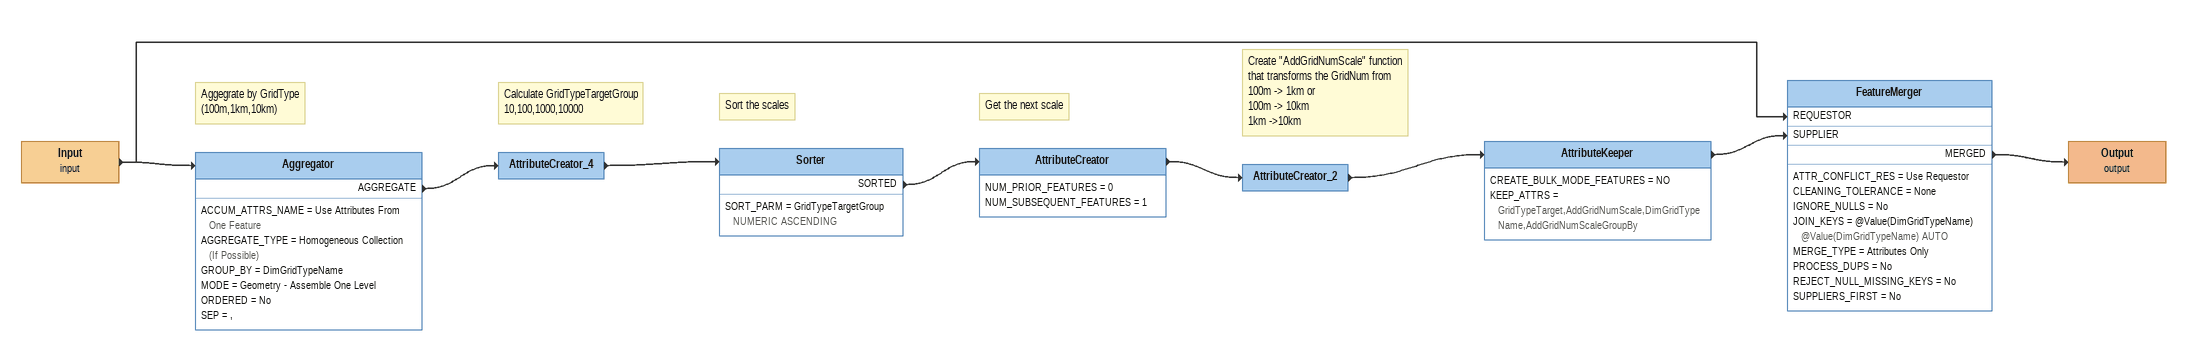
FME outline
Input (input)
    -> Aggregator
    -> FeatureMerger [REQUESTOR]
Note: Aggegrate by GridType / (100m,1km,10km)
Aggregator
    ACCUM_ATTRS_NAME = Use Attributes From One Feature
    AGGREGATE_TYPE = Homogeneous Collection (If Possible)
    GROUP_BY = DimGridTypeName
    MODE = Geometry - Assemble One Level
    ORDERED = No
    SEP = ,
    AGGREGATE -> AttributeCreator_4
Note: Calculate GridTypeTargetGroup / 10,100,1000,10000
AttributeCreator_4
    -> Sorter
Note: Sort the scales
Sorter
    SORT_PARM = GridTypeTargetGroup NUMERIC ASCENDING
    SORTED -> AttributeCreator
Note: Get the next scale
AttributeCreator
    NUM_PRIOR_FEATURES = 0
    NUM_SUBSEQUENT_FEATURES = 1
    -> AttributeCreator_2
Note: Create "AddGridNumScale" function / that transforms the GridNum from / 100m -> 1km or / 100m -> 10km / 1km ->10km
AttributeCreator_2
    -> AttributeKeeper
AttributeKeeper
    CREATE_BULK_MODE_FEATURES = NO
    KEEP_ATTRS = GridTypeTarget,AddGridNumScale,DimGridTypeName,AddGridNumScaleGroupBy
    -> FeatureMerger [SUPPLIER]
FeatureMerger
    ATTR_CONFLICT_RES = Use Requestor
    CLEANING_TOLERANCE = None
    IGNORE_NULLS = No
    JOIN_KEYS = @Value(DimGridTypeName) @Value(DimGridTypeName) AUTO
    MERGE_TYPE = Attributes Only
    PROCESS_DUPS = No
    REJECT_NULL_MISSING_KEYS = No
    SUPPLIERS_FIRST = No
    MERGED -> Output (output)
Output (output)
